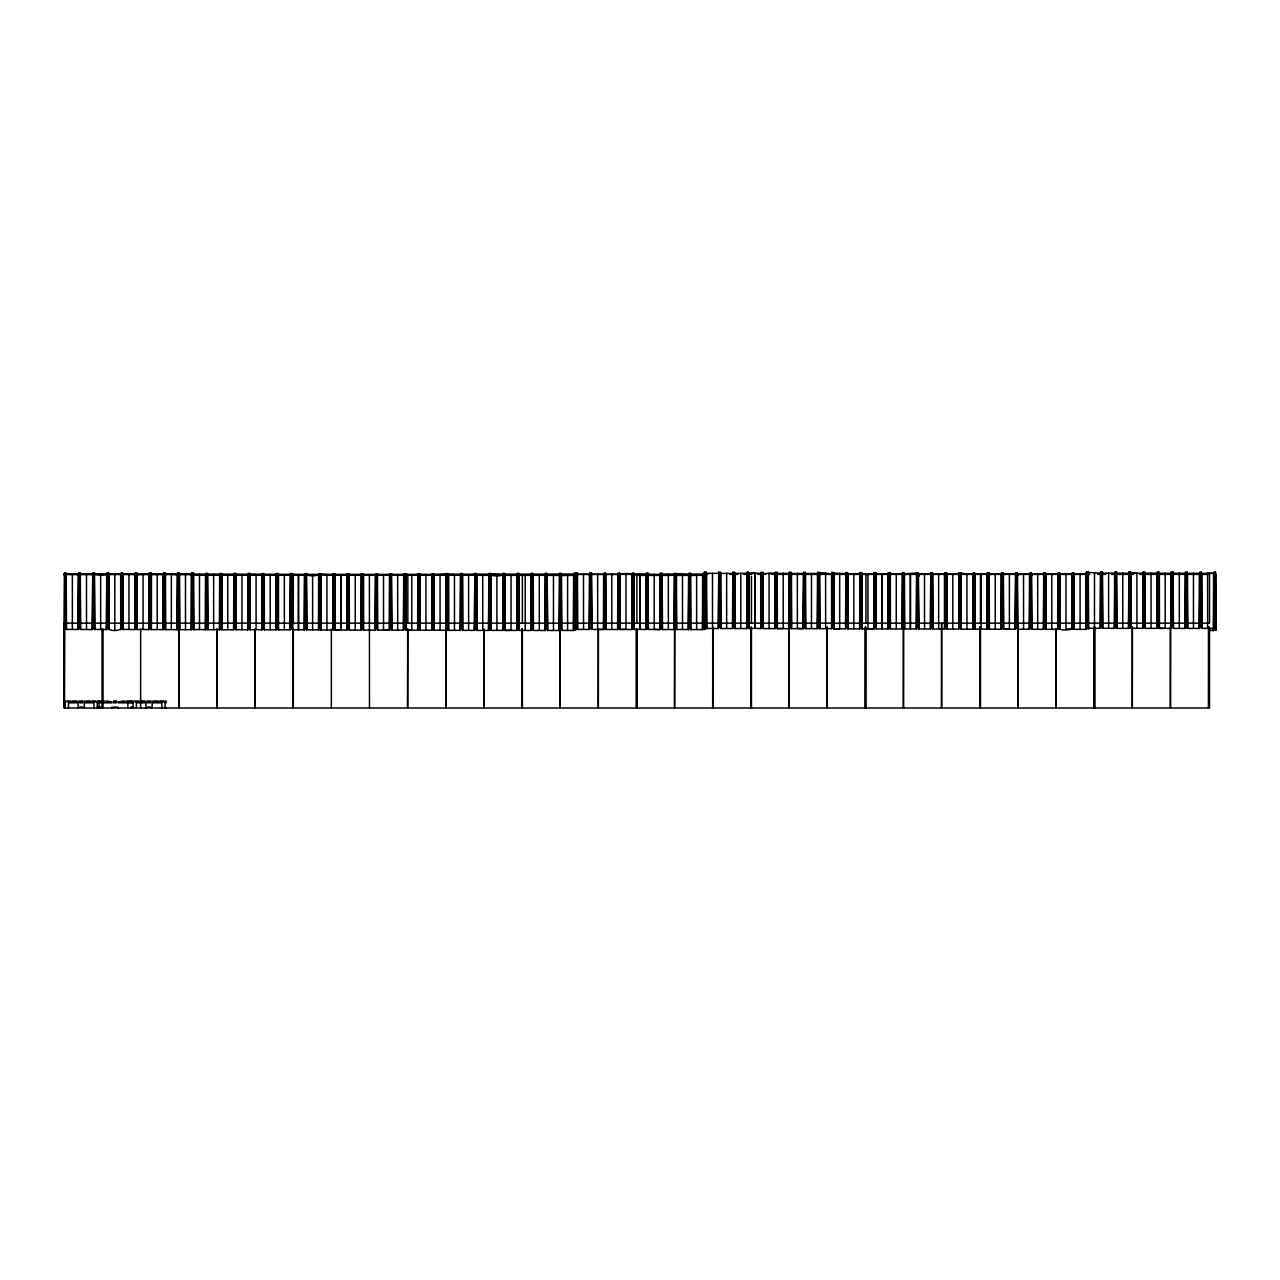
<?xml version="1.0" encoding="UTF-8"?>
<svg xmlns="http://www.w3.org/2000/svg" width="1280" height="1280" viewBox="0 0 1280 1280"><rect width="100%" height="100%" fill="white"/><g stroke="black" fill="none" stroke-linecap="round" stroke-linejoin="round"><path stroke-width="1.5" d="M102.496 708L102.496 629.072M140.624 708L140.656 629.072M331.344 708L331.36 629.072M341.088 629.872L335.2 630.048L341.088 629.888L341.088 574.768L335.232 574.928L334.88 573.936M369.488 708L369.392 574.752L363.472 574.928L363.184 573.952M407.648 629.072L407.616 708L407.84 629.072M445.792 629.072L445.76 708L446.08 575.056L434.224 575.088L433.872 574.096L434.032 630.096L433.872 629.216M483.904 708L483.92 629.072L483.92 708M634.096 574.336L640.096 574.224L640.096 629.344L634.176 629.504L633.888 573.408M674.608 623.152L674.576 708L674.768 573.312L676.464 574.288L676.672 629.584L682.496 629.424M750.896 708L750.88 627.104L750.912 708M746.784 628.544L734.928 628.576L734.832 573.44L754.944 573.248L754.944 628.384L760.944 628.512M789.056 627.104L789.024 708L789.232 572.736L789.232 574.448M1017.888 708L1017.92 623.152L1017.904 708M1209.584 630.4L1213.52 630.512L1213.84 629.52L1214 572.24L1215.344 572.24L1215.728 630.336L1215.584 574.4L1215.712 575.216M64.256 575.296L64.256 574.352M106.688 575.344L106.704 573.632L106.464 629.584L106.896 573.328C105.936 578.08 78.992 571.68 106.56 574.448M149.104 575.408L149.104 573.712L148.912 629.632L149.296 573.264M191.392 575.504L191.392 573.792L191.312 629.696L191.584 628.688M233.824 575.552L233.824 573.84L233.6 629.792L221.888 629.744L221.568 628.752M276.224 575.616L276.224 573.904L276.048 629.84L276.432 573.6L276.224 574.656L278.288 574.512M318.848 575.84L318.832 573.792L318.832 629.904L319.024 573.632L320.368 573.632L320.704 629.744M361.28 575.888L361.28 574.176L361.056 630.128L349.28 630.064L348.976 573.856L347.728 573.76M403.68 575.952L403.68 574.24L403.488 630.176L403.888 573.936L403.712 574.88L391.904 574.8M446.352 575.968L446.352 574.464L460.464 575.2L460.288 630.384L448.544 630.336L448.64 575.232L446.352 575.136M488.8 576.224L488.8 574.512L488.576 630.448L488.96 574.272C489.728 575.888 501.584 576.928 503.12 574.32M531.2 576.288L531.2 574.576L531.216 630.288M575.408 575.248L575.408 573.536L575.328 629.44L574 629.44M619.712 575.296L617.696 575.296L617.84 573.584L617.616 629.536L605.968 629.488M660.24 575.376L660.256 573.664L660.064 629.584L660.432 573.376L660.272 574.288L662.304 574.256M704.4 574.32L704.4 572.624L703.04 573.392L702.672 629.472M746.832 574.368L746.832 572.672L746.672 628.608M831.568 574.656L831.568 572.944L845.68 573.68M874.016 574.704L874.016 572.992L873.856 573.824L862.048 573.776L862.144 628.912L861.776 572.8L861.92 573.616M916.416 574.784L916.416 573.072L904.448 573.808L904.576 628.96L916.4 628.928M958.848 574.992L958.848 573.28L972.88 574.064L973.184 573.088L972.848 629.2L972.928 574.016M1001.296 575.04L1001.296 573.328L1001.072 629.28L989.296 629.216L988.976 573.008M1043.696 575.104L1043.696 573.408L1043.504 629.328L1043.888 573.088M1086.368 574.112L1086.368 572.4L1100.48 573.136L1100.336 628.32L1100.688 572.144L1100.512 573.024M1128.8 574.16L1128.816 572.448L1128.576 628.4L1128.96 572.272L1128.8 573.104L1130.864 573.04L1131.104 628.336L1142.928 628.304M1171.216 574.224L1171.216 572.512L1171.056 628.448L1171.088 573.296M64.304 574.256L64.464 573.44L64.368 708L64.624 623.152M64.304 629.376L64.64 573.2L65.968 573.2L66.336 629.296M78.608 573.408L78.224 629.504L78.288 574.352L66.448 574.336L78.256 574.4M92.576 574.192L92.752 573.376L92.432 629.536L92.72 573.424M135.152 573.296L134.944 629.52M163.456 573.296L163.104 574.288L151.424 574.304M177.424 574.064L177.584 573.248M191.728 573.216L191.552 574.032L193.6 574.032L193.44 573.216M191.824 575.152L191.984 574.336M206.128 574.288L205.872 575.264L193.968 575.296M220.096 575.072L220.272 574.256M248.352 575.04L248.528 574.224M262.496 575.008L262.672 574.192M276.8 574.144L276.448 575.152L278.704 575.04L278.56 574.208L278.704 575.024M290.8 574.992L290.96 574.176M304.944 574.96L305.104 574.128M318.992 575.072L319.248 573.984C318.352 576.144 307.824 576.656 306.816 574.128M333.408 573.952L333.056 574.96L321.152 574.32L321.152 575.824M347.552 573.92L347.2 574.912M361.664 573.776L361.52 629.024L362.976 628.992L362.992 573.792L361.296 574.88L349.648 574.912M403.936 574.688L405.392 573.856L405.488 629.056L404.064 628.992M418.08 574.656L418.24 573.84L417.744 630.144L418.016 573.968L417.84 574.864L406.064 574.816L405.968 630.128L417.712 630.144M432.224 574.624L432.384 573.808M446.272 574.48L446.416 573.664L446.272 574.736L460.368 574.56M460.416 574.448L460.576 573.632M474.544 574.4L474.72 573.584M488.864 573.552L488.608 574.512L490.768 574.448L490.576 573.552M502.976 573.552L502.656 574.544L490.768 573.776L491.088 630.4L502.912 630.368M517.12 573.52L516.864 574.48L504.928 574.496M531.12 574.368L531.264 573.488M545.424 573.504L545.072 574.496M559.392 574.288L559.568 573.472M573.696 573.424L573.536 574.256L575.568 574.256L575.408 573.424M575.264 575.408L575.44 574.592M589.408 575.376L589.568 574.544M603.536 575.328L603.712 574.512M617.664 575.344C618.88 573.808 631.648 572.144 631.808 575.296M617.696 575.296L617.776 574.368L605.824 574.336M645.936 575.264L646.112 574.448M674.24 575.248L674.368 574.4L674.176 629.584L674.56 573.456L674.4 574.288M688.384 575.216L688.72 573.504M702.528 575.184L702.848 573.536L702.64 629.584L690.688 629.6M1086.416 575.456L1086.688 574.608M1086.56 575.424L1086.704 574.608M64.272 574.176L64.448 573.36M64.272 629.296L64.448 628.48M78.352 629.456L78.768 573.232L80.112 573.232L80.448 629.344L80.32 628.512M106.688 629.408L107.072 573.248L108.416 573.184L108.576 628.592C109.632 631.408 120.064 630.944 121.024 628.56L121.216 573.28L122.544 573.168L122.912 629.392L134.768 629.568L134.992 574.304L123.056 574.32L134.8 574.48M134.992 629.424L135.344 573.312L136.688 573.328L136.688 628.464L135.344 628.448M149.104 574.304L149.264 573.472L149.12 574.336M149.12 629.456L149.28 628.592M150.992 573.488L151.328 574.464L163.04 574.496L163.024 629.632L163.424 573.52M163.248 629.456L163.616 573.344L164.944 573.36L165.312 629.456M177.344 629.6L177.568 573.552M177.392 629.488L177.76 573.392L179.088 573.392L179.088 628.528L177.76 628.528M205.712 628.72L205.424 629.696L199.504 629.52L199.488 574.368L191.392 574.464L191.584 573.568M191.52 574.4L191.696 573.584M205.536 574.416L205.712 573.6M219.68 574.448L219.856 573.632L219.664 629.664L207.824 629.696L207.376 573.488M219.68 629.568L219.856 628.752M234.016 628.736L233.824 629.616L234.032 573.536L233.824 574.496L235.872 574.432L235.728 573.616M247.984 574.464L248.16 573.648L247.856 629.744L247.936 574.576M262.112 574.496L262.288 573.68L262.032 629.776L262.08 574.608L250.16 574.64L256.08 574.48L256.08 629.6L261.968 629.792M262.112 629.616L262.288 628.8M276.416 628.8L276.256 629.664L276.608 573.52L277.936 573.52L278.304 629.68L278.128 628.8M290.56 573.712L290.224 574.704M290.384 629.648L290.752 573.552L292.08 573.552L292.448 629.664L292.224 573.6M304.528 574.576L304.688 573.76M304.528 629.696L304.688 628.88M318.832 628.912L318.48 629.904L318.624 574.72L306.704 574.736L306.416 573.76M318.848 629.84L319.024 629.008M332.992 629.872L333.36 573.776L334.704 573.776L335.04 629.872L334.912 629.056M341.088 574.752L341.104 629.888L346.912 630.064L347.312 573.968M361.472 573.952L361.28 574.832L355.488 574.688M361.488 573.872L361.216 630.08L361.472 629.056M375.6 574.816L375.616 573.984L375.344 630.064L375.792 573.824L377.136 573.824L377.488 629.984L377.328 629.104M389.744 574.784L389.456 630.112L389.504 574.96L377.616 574.96M389.536 630.064L389.744 629.136M403.712 629.984L403.872 629.136M417.84 629.984L417.984 629.168M431.968 630.032L432.336 573.92L433.68 573.936L433.76 629.088M446.112 574.944L446.272 574.128L446.368 575.056L448.416 575.056L448.288 574.224L448.512 630.32M446.384 575.056L446.544 574.224M446.112 630.064L446.288 629.248M446.544 629.344L446.368 630.176L446.48 573.968L447.808 573.968L447.888 629.12M460.512 575.088L460.688 574.272L460.288 630.384M460.512 630.208L460.688 629.392M474.832 574.224L474.432 630.416L474.816 574.304M474.656 630.24L475.008 574.144L476.352 574.144L476.688 630.256M488.784 630.272L489.168 574.112L490.848 575.168L488.832 575.104M502.944 630.256L503.312 574.16L504.656 574.16L504.656 629.296L503.312 629.296M505.104 630.4L517.024 630.416L517.264 574.352M517.088 630.288L517.456 574.192L518.784 574.192L519.152 630.288M517.104 630.288L517.264 629.472M545.312 575.312L531.2 575.248L531.392 574.352L531.104 630.496M545.52 574.384L545.264 630.464L545.712 574.224L547.056 574.224L547.056 629.36L545.712 629.36M559.664 574.416L559.424 630.496L547.632 630.48L547.104 574.24M559.456 630.464L559.856 574.256L561.184 574.256L561.552 630.368L573.584 630.512L573.808 574.464M575.424 574.128L575.568 573.312L575.44 574.128L577.664 574.32L589.44 574.336L589.728 573.344M573.632 630.4L574 574.304M575.424 629.248L575.776 573.152L577.12 573.152L577.488 629.344M589.552 629.28L589.92 573.184L591.264 573.184L591.6 629.296L591.472 628.464M603.696 574.208L603.872 573.392L603.664 629.44L603.872 628.512M633.76 628.384L633.696 573.232L632.368 573.248L631.872 629.488L620.096 629.488L620.096 574.368L617.84 574.272L618.032 573.36L617.776 629.488L618.224 573.2L619.568 573.2L619.904 629.424L619.744 628.48M632 574.208L632.176 573.392L631.936 629.472M646.144 574.256L646.32 573.44M646.144 629.376L646.496 573.264L647.84 573.28L647.888 628.416L646.496 628.416M660.416 628.544L660.256 629.376L660.624 573.264L661.984 573.312M674.4 629.408L674.576 628.592M688.544 629.44L688.896 573.344L690.24 573.344L690.288 628.496L688.896 628.48M704.592 572.384L704.432 628.528L703.04 628.512M704.416 628.32L704.592 627.504M718.72 572.416L718.336 628.544L706.624 628.496L706.528 573.344L718.512 573.344M732.704 573.28L732.864 572.464L732.464 628.576L720.832 628.528L720.432 627.552M732.688 628.4L732.864 627.584M747.024 627.552L746.832 628.432L747.072 572.32L746.784 573.424L749.088 573.44L749.12 628.56L754.944 628.384L754.944 573.248L749.12 573.44M760.992 573.296L761.168 572.464L760.976 628.496L761.168 627.584M775.12 573.328L775.296 572.512M775.12 628.448L775.296 627.632M789.424 572.496L789.232 573.472L791.52 573.504M789.424 627.616L789.264 628.48L789.472 572.384M791.136 572.432L791.52 628.624L803.168 628.656L803.568 572.544M803.392 628.48L803.76 572.384L805.088 572.384L805.456 628.48M817.536 573.392L817.696 572.576M817.888 572.416L817.536 628.512L817.76 572.464L819.232 572.416L819.36 627.6M831.552 573.6L831.664 628.544L819.776 628.704L819.664 573.52C820.304 570.832 840.32 576.864 831.84 572.608M845.904 572.752L845.504 628.864L833.76 628.816L839.68 628.672L839.68 573.536M845.872 627.872L845.728 628.688L846.032 572.608L847.424 572.592L847.776 628.704M860.032 572.8L859.648 628.912L860.176 572.64L861.568 572.64L861.984 628.864M875.888 627.952L875.728 572.608L874.368 572.688L873.936 628.896L874.192 627.888M888.336 572.8L887.952 628.912L888.336 627.92M902.48 572.848L902.08 628.96L890.432 628.912L890.048 627.92M902.48 627.952L902.304 628.784L902.528 572.72M916.608 572.832L916.288 628.992M916.608 627.952L916.448 628.816L916.704 572.688L918.144 572.72M930.736 628L930.56 628.816L930.784 572.752L930.352 628.992L918.64 628.944L918.304 572.768L918.704 628.96M944.704 573.728L944.88 572.912M944.704 628.848L944.88 628.032M959.024 572.944L958.832 629.072L946.88 629.024L946.576 572.832M958.848 628.88L959.072 572.832M973.008 629.024L973.376 572.928L975.056 573.92M987.312 573.12L986.992 574.112L981.104 573.92M987.136 629.056L987.504 572.96L988.848 572.96L989.2 629.072M989.392 629.248L989.232 574.064L1001.136 574.16L1001.488 573.104M1001.488 628.224L1001.104 629.28M1003.136 572.992L1003.52 629.216L1015.232 629.232L1015.616 573.136M1015.44 629.072L1015.808 572.976L1017.152 572.976L1017.728 629.264L1029.552 629.216L1029.952 573.008L1031.28 573.008L1031.36 628.176L1031.824 629.296L1043.504 629.312M1029.584 574L1029.76 573.168L1029.52 629.248M1043.888 573.168L1043.728 574.032L1045.744 574L1045.984 629.296L1057.728 629.312L1058.016 628.32L1057.84 629.152L1058.032 573.136L1057.84 574.032M1043.888 628.288L1043.728 629.152L1043.904 628.336M1071.984 574.064L1072.16 573.248L1071.872 629.344L1071.952 574.176M1086.128 574.096L1086.304 573.28L1086.032 629.36L1086.08 574.208L1074.08 574.176M1088.48 573.104L1086.368 573.072L1086.56 572.16M1086.128 629.216L1086.304 628.4M1100.512 628.144L1100.688 627.328M1114.656 573.056L1114.832 572.24L1114.576 628.32L1115.024 572.08L1116.368 572.08L1116.704 628.192M1128.8 628.208L1129.184 572.048M1143.136 572.256L1142.816 628.368L1142.928 573.184M1143.12 627.376L1142.96 628.192L1143.328 572.096M1157.28 572.288L1157.056 628.336L1145.232 628.368L1144.848 572.256L1145.024 628.192M1157.104 628.224L1157.456 572.128L1158.8 572.128L1159.152 628.24M1171.168 573.28L1171.376 572.288L1171.056 573.328L1159.248 573.264L1159.312 628.4L1171.024 628.416M1171.232 628.272L1171.584 572.128L1172.928 572.128L1173.296 628.272M1185.328 628.368L1185.536 572.32M1185.36 628.256L1185.728 572.16L1187.056 572.16L1187.056 627.296M1187.248 572.32L1187.632 628.448L1199.44 628.432L1199.68 572.368M1199.504 628.304L1199.872 572.192L1201.2 572.208L1201.552 628.304L1213.424 628.496M1213.808 572.4L1213.552 630.512M1213.808 627.52L1213.488 628.512M151.232 629.552L151.264 574.272L149.088 574.192L151.424 574.32L151.392 629.6L163.04 629.616M177.36 574.208L165.488 574.272L165.168 573.28M191.52 574.144L193.632 573.44L193.632 575.152M219.984 575.232L208.208 575.28L207.84 574.288M234.176 575.168L248.32 575.152M262.384 575.168L250.48 575.168M290.736 575.12L278.864 575.2L278.704 574.368L278.704 575.872M304.88 575.088L298.896 574.96M432.16 574.752L420.224 574.8M474.512 574.512L462.56 574.592M545.2 575.376L545.2 630.496L533.456 630.464L533.264 575.168L530.912 574.48L545.04 574.48M559.328 574.416L547.504 574.496L547.136 573.504M576.96 574.432L573.344 574.432L575.6 574.336L575.68 575.28M688.32 575.344L676.528 575.408M702.48 575.28L690.56 575.376L696.48 575.184M92.368 574.432L80.56 574.368L92.512 574.368M120.72 574.32L121.024 573.44L120.736 629.536M92.48 629.504L92.912 573.264L94.272 573.216L94.304 628.416M205.424 629.696L205.504 574.528M221.952 629.76L221.776 574.528L247.824 574.64M304.688 573.696L304.304 629.872L304.48 574.688M247.92 629.712L248.352 573.488M347.104 574.896L341.104 574.768M361.152 574.992L349.248 574.928L349.376 630.096M403.6 575.04L391.696 574.976M516.864 630.464L517.056 575.28M531.168 575.344L533.312 575.28M589.488 574.288L589.344 629.456L589.744 573.264M702.608 574.496L702.496 629.648M646.096 629.488L646.288 573.424M732.56 573.44L720.704 573.392M688.496 629.552L688.688 573.504L688.352 629.616L682.512 629.424L682.496 574.288L676.576 574.448L682.496 574.304M769.088 628.416L769.072 573.28L775.088 573.44L774.912 628.624L763.264 628.592L763.088 573.408M817.408 573.552L805.632 573.536L805.28 572.544M789.152 628.64L777.248 628.576L777.008 572.432M859.744 573.776L848 573.744L847.616 572.768M873.936 573.776L888.128 573.728M902.176 573.824L890.336 573.792L890.4 628.928M930.496 573.824L916.352 573.84L918.64 573.84M944.592 629.008L932.736 628.976L932.688 573.824M1029.52 574.128L1029.424 629.28M1043.6 574.192L1031.68 574.112M987.088 574.08L986.928 629.248L987.328 573.056M1071.92 629.312L1072.352 573.088M1173.376 573.264L1185.328 573.248M1199.28 628.48L1199.456 573.296M1213.584 573.344L1213.488 630.512M177.328 574.496L177.168 629.664L165.488 629.632L165.136 573.52M233.728 574.64L236.048 574.608M276.08 574.72L290.288 574.688L290.192 629.824L290.576 573.632M431.824 575.072L432.144 574.096L431.856 630.192L431.904 575.024L420.048 575.04L420.112 630.176L431.792 630.208M603.552 629.488L591.744 629.456L591.44 573.36M803.328 573.488L791.52 573.488M718.4 628.528L718.832 572.272M946.976 573.888L960.896 573.872L960.736 572.96M873.936 628.896L874.16 572.832L874.016 573.648L876.272 573.776L876.304 628.896L887.952 628.896M1015.376 574.08L1003.456 574.08L1003.584 629.216L1009.392 629.056L1009.392 573.92M1142.816 573.248L1130.992 573.2L1136.912 573.056L1136.928 628.16M1185.264 573.296L1185.184 628.432L1173.472 628.4L1173.104 572.288M332.816 630.048L321.136 630L320.992 574.832L332.816 574.928L333.168 573.936L332.816 630.048L333.216 573.808M958.72 573.936L961.136 574.048L961.136 629.168L972.816 629.2M1071.792 574.24L1060.016 574.192M148.976 574.256L137.232 574.288L136.864 573.296M530.944 574.464L519.232 574.512M573.376 574.416L561.488 574.4L561.76 630.544M148.976 574.512L151.392 574.48L137.232 574.48L143.072 574.288L143.088 629.424L148.912 629.616M205.392 574.592L199.504 574.4M304.368 574.736L292.656 574.704L292.272 573.728M502.8 575.312L502.736 630.432L502.944 575.136M516.944 575.344L505.232 575.296M369.408 574.784L375.376 574.928L375.312 630.08M774.976 573.504L763.136 573.44M589.408 629.456L577.6 629.424L577.536 574.272M631.872 629.488L631.84 574.384M986.992 629.232L981.104 629.04L981.104 573.904L975.184 574.08L975.28 629.216L981.104 629.04M1199.344 573.344L1187.632 573.328M1015.296 629.248L1015.632 573.056M1085.968 629.392L1074.16 629.344L1073.888 573.248L1074.128 629.344M1114.512 628.352L1102.64 628.272L1102.304 572.064M120.656 574.336L108.832 574.32L120.688 574.336L120.704 629.552M92.368 629.552L80.592 629.504L80.32 573.408L80.496 574.224M474.464 575.296L468.608 575.104M488.608 575.344L476.928 575.28M247.792 629.76L235.968 629.68M702.528 574.528L690.656 574.464L690.784 629.632M417.648 630.16L417.792 574.976L405.824 574.976M573.44 630.576L573.584 575.392L561.632 575.392M1029.392 574.176L1017.68 574.144L1017.328 573.136M760.8 628.592L760.976 573.344L754.96 573.264M1057.664 629.328L1057.808 574.144L1045.824 574.128M179.568 574.208L193.632 574.208L193.68 629.68L199.488 629.52M222.224 575.2L236.496 575.248L236.304 574.448L236.304 575.952M222.368 575.248L228.192 575.04M298.896 574.96L293.04 575.168L292.688 574.176M363.776 574.896L369.584 574.704M420.352 574.832L426.176 574.624M434.368 574.768L448.432 573.984L448.432 575.504M448.544 574.64L454.368 574.432M636.016 575.392L639.888 575.248M648.224 575.424L659.872 575.392M662.384 575.44L672.096 575.36M361.056 575.008L355.248 574.784L355.248 629.92M547.504 575.36L559.456 575.344L559.264 630.544M674.176 574.464L660.208 574.416L662.416 574.4M688.32 574.496L682.512 574.304M944.48 573.904L944.48 629.024M1128.576 573.28L1116.8 573.216M219.456 629.744L219.648 574.56L213.648 574.432L207.664 574.56L207.776 629.712M1114.448 628.352L1114.624 573.168L1102.64 573.152M191.632 573.44L191.376 629.696L179.632 629.664L179.536 574.528L193.648 574.56L193.296 573.568M531.008 575.36L519.296 575.344L518.832 573.52L519.104 574.48M603.472 629.504L603.632 574.336L591.648 574.288M561.76 575.424L567.584 575.248L567.6 630.368M661.968 574.4L662.16 575.28L648.288 574.4M783.216 573.328L783.232 628.464L777.376 628.624L777.216 573.44L783.216 573.344L791.488 573.504L791.52 628.624M932.848 573.872L944.48 573.888M1156.88 628.4L1157.008 573.264L1145.088 573.216M1201.392 572.368L1201.712 573.36L1213.424 573.376L1207.6 573.2L1207.6 628.304M66.416 629.456L78.192 629.488M94.304 573.28L94.608 629.376L106.464 629.568M143.072 629.424L137.168 629.584L136.88 573.488L137.04 629.424M250.128 629.744L249.824 573.536L250.128 629.744L256.08 629.6M264.24 629.76L276.048 629.824M278.416 629.792L290.16 629.808M292.448 574.544L292.528 629.808L304.304 629.856M306.64 629.824L318.448 629.888M361.856 573.76L363.216 573.728L363.36 630.048L375.216 630.08M377.712 630.08L389.424 630.128L383.536 629.936L383.52 574.8M391.728 630.112L391.408 573.904L391.728 630.112L403.488 630.144M433.888 574.096L434.128 630.176L445.936 630.24L446.304 574.048M462.624 630.336L474.432 630.4M476.832 630.416L488.576 630.432M519.232 630.448L531.008 630.48M625.952 629.296L620 629.456M647.92 573.296L648.192 629.376L660.064 629.568L654.24 629.392L654.224 574.24M662.144 628.56L662.496 629.552L674.176 629.568M805.52 573.488L805.536 628.624L817.408 628.672L817.488 573.472M859.648 628.896L847.872 628.848M862.144 628.896L873.824 628.944L867.968 628.752L867.952 573.6M1088.272 572.176L1088.528 628.256L1100.304 628.304M1059.728 628.336C1059.648 632.128 1082.256 627.952 1065.952 629.152L1065.936 574.016M1116.544 627.36L1116.896 628.368L1128.576 628.368M1159.216 628.368L1165.184 628.224L1165.184 573.104M64.656 573.28L66 573.296L66.016 628.336L64.64 628.336M78.8 573.248L80.128 573.264L80.16 628.384L78.768 628.368M149.472 573.104L150.816 573.088M107.056 573.232L108.4 573.232L108.384 628.448L107.056 628.448M122.544 573.184L121.2 573.2L122.544 573.28L122.544 628.416L121.216 628.416M149.472 573.12L150.832 573.184M163.632 573.12L164.976 573.136M177.776 573.088L179.12 573.104M191.92 573.056L193.248 573.072M149.136 574.08L151.152 574.08M206.32 574.128L207.648 574.144M220.448 574.096L221.792 574.112M234.576 574.096L235.936 574.064M248.72 574.064L250.048 574.08M262.848 574.016L264.192 574.032M276.992 573.984L278.352 574.064M291.152 574.016L292.496 574.032M305.296 573.968L306.624 573.984M319.44 573.936L320.8 573.84L321.136 630.016M333.6 573.792L334.928 573.808M376 573.728L377.328 573.744M390.128 573.68L391.472 573.696M404.272 573.648L405.632 573.728M418.432 573.68L419.776 573.696M432.576 573.632L433.92 573.648M446.624 573.504L448.048 573.616M460.768 573.456L462.112 573.472M474.912 573.424L476.24 573.44M489.04 573.424L490.384 573.408M503.168 573.392L504.512 573.408M517.312 573.36L518.64 573.376M531.456 573.312L532.816 573.392M545.616 573.344L546.944 573.36M559.744 573.312L561.088 573.328M573.888 573.264L575.232 573.28M278.8 575.168L264.624 575.136M446.384 574.592L448.48 574.64L448.16 573.664M490.816 574.56L476.672 574.528M589.76 574.384L591.104 574.4M603.904 574.352L605.232 574.368M618.016 574.352L619.376 574.336M632.16 574.32L633.504 574.336M646.304 574.288L647.632 574.288M660.432 574.24L661.792 574.32M674.608 574.272L675.936 574.288M688.736 574.224L690.08 574.24M1044.464 574.496L1045.792 574.496M1044.464 574.512L1045.824 574.576M1058.624 574.512L1059.952 574.528M1072.752 574.48L1074.096 574.496M1214.032 629.36L1215.36 629.376L1215.344 572.24M66.256 574.384L707.84 574.384M729.824 574.384L737.824 574.384M743.824 574.384L751.824 574.384M757.808 574.384L765.808 574.384M771.808 574.384L1089.6 574.384M1097.6 574.384L1105.584 574.384M1111.584 574.384L1133.568 574.384M1139.568 574.384L1209.52 574.384L1209.52 623.152L65.872 623.152M64.256 700.96L65.184 700.96L65.184 708M66.928 700.96L70.4 700.96M79.68 700.96L82.768 700.96M92.032 700.96L95.52 700.96M104.336 700.96L97.264 700.96L97.264 708M113.616 700.96L116.688 700.96M125.968 700.96L133.056 700.96L133.056 708M134.8 700.96L138.272 700.96M147.552 700.96L150.624 700.96M159.904 700.96L163.392 700.96M166.064 700.96L165.12 700.96L165.12 708M64.256 701.888L65.184 701.888M66.928 701.888L78.144 701.888L78.144 700.96M79.68 701.888L82.768 701.888M95.52 701.888L84.304 701.888L84.304 700.96M97.264 701.888L104.336 701.888M108.208 701.888L106.096 701.888L106.096 700.96L112.08 701.888M113.616 701.888L116.688 701.888M118.24 701.888L124.224 700.96L124.224 701.888L122.096 701.888M125.968 701.888L133.056 701.888M134.8 701.888L146.016 701.888L146.016 700.96M147.552 701.888L150.624 701.888M163.392 701.888L152.16 701.888L152.16 700.96M165.12 701.888L166.064 701.888M64.256 702.816L65.184 702.816M79.68 702.816L82.768 702.816M97.264 702.816L112.08 702.816M113.616 702.816L116.688 702.816M118.24 702.816L133.056 702.816M147.552 702.816L150.624 702.816M165.12 702.816L166.064 702.816M64.256 707.056L65.184 707.056M79.68 707.056L82.768 707.056M97.264 707.056L102.432 707.056M113.616 707.056L116.688 707.056M133.056 707.056L131.184 707.056L131.184 708M147.552 707.056L150.624 707.056M165.12 707.056L166.064 708M1129.168 572.128L1130.528 572.064L1130.688 627.408M1143.328 572.112L1144.656 572.096L1144.656 627.232L1143.328 627.232M1171.6 572.192L1172.944 572.176L1172.944 627.312M1086.4 572.992L1088.416 572.992M747.184 572.352L748.544 572.272L748.704 627.568M775.104 628.528L775.36 572.384L776.832 572.352L777.184 628.448M831.952 572.576L833.376 572.464L833.472 627.84M944.704 628.912L944.928 572.8L946.4 572.752L946.768 628.848M1059.888 629.152L1059.68 573.088L1058.208 573.072L1058.032 628.288M1072.352 573.104L1073.68 573.088L1073.76 628.24M1001.328 573.92L1003.424 574.048L1003.2 573.104M418.208 573.904L419.536 573.888L419.616 629.04L418.208 629.024M531.408 629.504L531.568 574.192L532.912 574.192L533.12 629.52M574 574.32L577.664 574.32M92.912 573.296L94.256 573.28M107.056 573.328L108.416 573.248M151.184 629.456L150.864 573.328L149.472 573.328L149.296 628.64M193.424 628.704L193.616 629.68L193.296 573.44L191.76 573.424L191.696 628.704M234.176 573.536L235.536 573.456L235.888 629.68L235.728 628.736M248.352 573.504L249.68 573.488L249.76 628.64M276.624 573.584L277.952 573.568L278.016 628.704M347.504 573.808L347.136 629.904L347.36 573.856L348.832 573.808L349.2 629.904M404.08 573.904L405.408 573.904M531.584 574.24L532.928 574.224L532.928 629.376L531.568 629.328M191.424 574.384L193.44 574.384M531.232 575.168L533.248 575.168L532.976 573.472M1100.88 627.168L1102.224 627.168L1102.224 572.048L1100.88 572.064L1100.704 627.28L1102.224 627.184M1116.368 627.2L1115.024 627.2L1116.368 627.216L1116.368 572.08M1157.456 627.264L1158.8 627.248L1158.8 572.128M1171.584 627.264L1172.944 627.28M1185.728 627.296L1187.056 627.28M1199.872 627.328L1201.2 627.312L1201.2 572.208M1214 627.376L1215.344 627.36M1130.496 627.264L1129.168 627.248L1130.528 627.168L1130.528 572.064M704.768 627.36L706.112 627.344M718.912 627.392L720.256 627.376M734.384 627.424L733.056 627.44L733.056 572.304M748.544 627.392L747.184 627.472L747.216 572.272M761.36 627.44L762.688 627.424M776.832 627.472L775.488 627.488L775.488 572.352M789.616 627.472L790.96 627.504L790.944 572.352L789.616 572.368L789.504 627.568M803.76 627.52L805.088 627.504M817.888 627.552L819.232 627.536M833.376 627.568L831.952 627.696L832.032 572.448M847.424 627.712L846.08 627.728L846.096 572.592M861.568 627.76L860.224 627.776L860.224 572.624M875.728 627.728L874.368 627.808L874.384 572.608M888.528 627.776L889.872 627.76M904 627.808L902.672 627.824L902.672 572.672L904 572.688L904.16 627.904M918.144 627.84L916.784 627.808L916.784 572.672M930.928 627.856L932.272 627.84M945.072 627.888L946.4 627.872M973.376 628.064L974.704 628.048M987.504 628.096L988.848 628.08M1003.008 628.064L1001.648 628.144L1001.664 572.944L1003.008 572.944L1003.056 628.16M1015.808 628.112L1017.152 628.096M1029.952 628.144L1031.28 628.128M1045.424 628.176L1044.064 628.144L1044.064 573.008L1045.424 573.056L1045.952 629.296M1058.208 628.176L1059.552 628.16L1059.552 573.056M1072.352 628.224L1073.68 628.208M1087.824 628.24L1086.48 628.256L1086.752 572L1088.08 572.016L1088.176 629.232M661.968 628.384L660.624 628.4L661.984 628.432L661.968 573.264L662.304 629.376M674.768 628.448L676.096 628.432L676.096 573.312L676.464 629.408M575.776 628.288L577.12 628.272M589.92 628.32L591.264 628.304M618.208 628.4L619.568 628.32L619.568 573.2M632.368 628.368L633.696 628.352M220.048 628.592L221.376 628.592L221.376 573.472L220.048 573.488L219.92 628.656L221.376 628.608M235.536 628.576L234.176 628.624L235.52 628.656L235.536 573.456M248.352 628.624L249.68 628.608M262.48 628.656L263.824 628.64L263.824 573.52L262.48 573.536L262.304 628.752M276.608 628.656L277.952 628.688M290.752 628.688L292.08 628.672M306.224 628.72L304.88 628.736L304.88 573.584L306.224 573.6L306.56 629.696L306.304 573.616M319.024 628.768L320.56 628.848L319.216 628.864L319.216 573.728L321.04 574.88M333.36 628.896L334.704 628.896M361.632 628.96L362.992 628.896M375.792 628.96L377.136 628.944L377.136 573.824M389.936 628.992L391.28 628.976M432.336 629.056L433.68 629.04M446.48 629.104L448.176 630.064M462.208 629.232L460.88 629.216L462.208 629.248L462.208 574.112L460.88 574.128L460.72 629.312M476.352 629.264L475.008 629.264L476.352 629.28L476.352 574.144M489.152 629.296L490.512 629.232M517.456 629.328L518.784 629.312L518.784 574.192M559.856 629.392L561.184 629.376L561.184 574.256M92.912 628.4L94.256 628.384M149.472 628.448L150.832 628.48L150.816 573.312M163.616 628.496L164.944 628.48L164.944 573.36M333.36 628.912L334.704 628.912M446.736 629.2L448.064 629.216M489.152 629.312L490.496 629.312M918.912 576.048L918.72 575.216L918.72 576.72M389.568 574.832L377.824 574.864M375.424 574.864L363.616 574.864L363.536 630.064M347.152 574.896L335.328 574.88M256.464 574.992L262.288 575.168M108.944 574.368L108.992 629.52L108.608 573.328L108.784 575.264M640.096 574.224L646.096 574.368L645.952 629.552L640.096 629.344L640.096 574.208M559.264 575.392L553.456 575.2L553.456 630.336M276.048 574.704L264.272 574.656L264.368 629.808M597.664 629.28L603.472 629.488M1201.744 573.36L1201.776 628.48L1201.552 573.184M1159.344 573.296L1159.376 628.416M946.944 573.92L946.944 629.024M847.968 573.76L848 628.88L847.776 573.584M720.784 573.424L720.784 628.544M505.184 575.312L505.232 630.432L511.04 630.272L511.04 575.136M491.056 575.28L488.8 575.184M476.928 575.312L476.928 630.432M1116.896 628.368L1116.544 572.24M1102.768 628.32L1102.416 572.208M748.88 573.328L748.736 572.432L749.12 628.56M662.496 629.552L662.144 573.44M648.384 629.552L648.032 573.44M519.328 630.48L519.152 575.168M462.752 630.384L462.592 575.136L468.608 575.104L468.608 630.224M306.768 629.872L306.576 574.576M94.784 629.552L94.464 573.36L94.688 574.4M66.512 629.472L66.192 573.44L66.448 574.4M1001.296 574L1003.52 574.096M276.224 574.592L278.48 574.688L278.512 629.808M904.512 628.96L904.176 572.768L904.368 573.664M819.744 628.688L819.408 572.512L819.584 573.408M734.928 628.576L734.576 572.416L734.752 573.28M278.384 574.656L278.128 573.68M547.552 630.496L547.232 574.384M122.992 574.416L123.056 629.552M377.584 630.08L377.52 573.888L377.696 574.704M605.536 573.28L605.968 629.504L605.584 573.392M918.576 628.928L918.128 572.672M349.52 574.88L349.264 573.92M1187.488 628.4L1187.488 573.28M1088.496 628.24L1088.272 627.296M932.72 628.96L932.448 572.8L932.624 573.696M791.376 573.456L791.136 572.512M833.68 628.768L833.776 573.536M805.504 628.608L805.264 572.464M706.528 628.464L706.32 572.384M634.112 629.472L633.888 628.528M591.712 629.44L591.392 573.232M405.584 629.136L405.936 630.128L411.792 629.952L411.792 574.832M179.504 574.512L179.28 573.552L179.488 629.6M321.2 574.912L320.976 573.984M1159.2 573.232L1158.992 572.288M1017.536 574.064L1017.728 629.264M946.8 573.84L946.592 572.912M1003.408 629.152L1003.2 628.224M904.416 628.912L904.192 627.968M890.256 628.864L890.048 572.816M720.64 628.48L720.448 572.368L720.608 573.248M605.792 629.44L605.584 628.512M476.752 575.232L476.432 573.584M405.792 630.064L405.536 573.904L405.776 574.88M363.392 630L363.184 629.072M264.208 574.624L264.016 573.696L264.16 629.632L264.016 628.8M137.088 629.536L137.04 574.304M1074.288 574.64L1074.464 575.456M1060.144 574.672L1060.32 575.488M1045.984 574.656L1046.176 574.88M1031.84 574.688L1032.016 575.504M1017.712 574.72L1017.888 575.552M989.44 574.752L989.616 575.584M932.688 575.008L932.864 575.824M904.384 575.024L904.56 575.84M690.272 574.384L690.448 575.216M676.304 575.248L676.144 574.432L676.288 575.248M647.824 574.432L648 575.264M633.68 574.48L633.856 575.296M619.568 574.464L619.744 574.704M605.424 574.512L605.6 575.328M591.28 574.544L591.456 575.36M577.152 574.576L577.328 575.408M561.28 573.472L561.456 574.288M504.704 573.552L505.008 575.136M462.304 573.616L462.464 574.432M434.096 573.792L434.272 574.608M419.968 573.84L420.144 574.656M405.808 573.808L406 574.688M391.664 573.84L391.84 574.672M363.392 573.872L363.584 575.616M335.12 573.952L335.264 630.048L334.88 573.856M264.384 574.176L264.56 574.992M250.24 574.224L250.416 575.04M236.112 574.208L236.272 575.072M221.984 574.256L222.16 575.072M193.696 574.32L193.872 575.136M179.312 573.248L179.488 574.064M151.008 573.264L151.2 575.2M1215.536 572.4L1215.744 630.416M1215.536 627.52L1215.696 628.336M1187.264 627.44L1187.424 628.272L1187.12 572.176M1130.704 572.224L1130.864 573.104M1130.704 627.344L1130.864 628.224M1088.016 573.28L1088.176 574.112M1073.872 573.248L1074.016 574.064M1073.872 628.368L1074.048 629.184M1059.728 573.216L1060.128 629.328M1045.6 573.168L1045.776 574.032M1031.472 573.184L1031.856 629.296M1017.328 628.256L1017.504 629.072M975.056 629.024L974.704 572.928L975.072 629.12M960.736 628.064L960.928 628.992L960.72 572.88M932.624 628.816L932.272 572.72L930.928 572.736L930.848 627.872M876.064 573.648L875.92 572.768L876.096 628.88L875.92 627.888M833.648 573.536L833.552 572.624L833.76 628.816M833.552 627.744L833.648 628.656M819.424 627.696L819.584 628.512M791.136 627.632L791.328 628.48M777.024 572.512L777.184 573.328M762.896 572.48L763.056 628.496L762.88 627.6M748.736 627.552L748.88 628.432M734.752 628.4L734.384 572.304L733.056 572.32L732.704 628.4M706.304 572.384L706.464 573.216M706.464 628.32L706.112 572.224L704.768 572.24L704.768 629.584M704.736 629.488L704.688 572.24M690.592 629.44L690.32 573.36M619.744 573.36L619.888 574.24M577.312 573.312L577.472 574.128M577.312 628.432L577.472 629.248M575.68 630.4L575.6 573.232M533.28 630.336L533.12 629.472L533.248 630.288M505.008 630.256L504.704 574.16M476.544 629.424L476.704 630.24M462.576 575.088L462.4 574.272L462.56 630.272L462.4 629.392M448 574.128L448.416 575.056M448.256 629.36L448.432 630.176M419.728 574.048L419.888 574.88M419.728 629.168L419.888 630L419.68 573.936M391.456 629.136L391.632 629.968M377.328 573.984L377.488 574.8M320.544 628.912L320.912 629.84M306.432 628.88L306.576 629.696M249.872 628.768L250.032 629.584M221.584 573.632L221.76 629.664M207.424 573.6L207.6 574.416M207.424 628.72L207.6 629.536M193.424 573.584L193.584 574.416M193.456 629.504L193.104 573.408M179.456 629.488L179.152 573.392M80.304 573.392L80.464 574.224M1215.744 575.392L1215.744 576.336M533.168 574.464L533.168 575.408M405.984 574.8L405.984 575.552M64 623.152L64.256 708L1209.52 708L1209.52 627.104M1193.456 573.136L1193.472 628.272M1179.312 573.104L1179.328 628.24M1151.056 573.072L1151.072 628.208M1122.752 573.056L1122.768 628.192M1108.608 573.024L1108.624 628.16M1094.992 627.104L1094.992 708M1094.48 572.976L1094.48 628.112M1088.224 572.048L1088.416 628.112M1087.824 573.12L1087.904 628.272M1086.576 572.096L1086.32 628.352M1080.08 574.064L1080.096 629.2M1051.792 573.984L1051.808 629.12M1045.552 573.056L1045.76 629.168M1037.68 573.984L1037.696 629.12M1031.376 573.04L1031.616 629.12M1023.536 573.952L1023.552 629.088M1017.152 572.976L1017.216 628.128M1001.488 573.024L1001.312 629.072M995.232 573.936L995.248 629.072M980.464 574.384L980.464 623.152M980.464 627.104L980.464 708M966.96 573.872L966.976 629.008M952.8 573.728L952.816 628.864M945.072 572.752L944.992 627.904M938.656 573.696L938.672 628.832M924.512 573.648L924.528 628.784M896.256 573.616L896.272 628.752M890.016 627.856L889.872 572.64L888.528 572.656L888.448 627.792M888.384 572.688L888.192 628.752M865.952 574.384L865.952 623.152M865.952 627.104L865.952 708M853.808 573.568L853.824 628.704M831.888 572.496L831.648 628.64M825.616 573.392L825.632 628.528M811.488 573.36L811.488 628.496M803.616 572.416L803.264 628.64L797.36 628.432L797.344 573.312M762.816 627.488L762.688 572.304L761.36 572.32L761.28 627.456M751.424 576.336L751.424 623.152M751.424 627.104L751.424 708M740.784 573.28L740.8 628.416M726.64 573.232L726.656 628.368M720.416 627.504L720.256 572.256L718.912 572.272L718.864 627.408M712.496 573.2L712.512 628.336M696.624 574.32L696.64 629.456M668.352 574.24L668.368 629.376M636.896 574.384L636.896 623.152M636.896 629.072L636.896 708M633.792 573.248L634.032 629.344M625.952 574.176L625.968 629.312M611.792 574.192L611.808 629.344M597.648 574.16L597.664 629.296M583.504 574.128L583.52 629.264M577.12 573.152L577.2 628.304M539.296 575.168L539.312 630.304M525.184 575.168L525.2 630.304M522.368 574.384L522.368 623.152M522.368 629.072L522.368 708M496.896 575.088L496.912 630.224M482.736 575.12L482.752 630.256M454.464 575.04L454.48 630.176M448.16 630.112L447.952 574.016L446.736 574.08L446.576 629.28M440.064 574.896L440.08 630.032M425.92 574.864L425.936 630M407.84 574.384L407.84 623.152M404.064 573.856L403.904 629.12M397.664 574.832L397.68 629.968M391.36 629.008L391.28 573.856L389.936 573.872L389.776 629.072M326.944 574.704L326.96 629.84M320.368 573.632L320.416 628.784M312.608 574.56L312.624 629.712M293.312 574.384L293.312 623.152M293.312 629.072L293.312 708M284.336 574.496L284.352 629.632M270.208 574.496L270.224 629.632M241.936 574.416L241.952 629.568M235.92 574.48L236.112 629.728M234.208 573.44L234.064 628.688M227.776 574.448L227.792 629.584M213.632 574.416L213.648 629.552M207.36 628.624L207.248 573.44L205.904 573.456L205.776 628.608M205.76 573.488L205.52 629.616M185.488 574.368L185.488 629.504M178.784 574.384L178.784 623.152M171.36 629.472L171.344 574.32L165.52 574.496L165.52 629.632M161.824 708L161.824 702.816L152.16 702.816L152.16 708M158.16 701.888L158.16 700.96L153.92 700.96L153.92 701.888M157.2 574.288L157.216 629.424M146.016 708L146.016 702.816L136.368 702.816L136.368 708M144.272 701.888L144.272 700.96L140.032 700.96L140.032 701.888M132.128 707.056L132.128 708M131.184 700.96L131.184 702.816M128.944 574.256L128.96 629.392M127.888 702.816L127.888 708M123.12 574.432L123.12 629.568M118.24 707.056L118.24 708M114.8 574.224L114.816 629.36M112.08 707.056L112.08 708M100.64 574.24L100.656 629.376M99.12 700.96L99.12 708M98.192 707.056L98.192 708M93.952 708L93.952 702.816L84.304 702.816L84.304 708M90.288 701.888L90.288 700.96L86.048 700.96L86.048 701.888M86.496 574.208L86.512 629.344M78.144 708L78.144 702.816L68.496 702.816L68.496 708M76.4 701.888L76.4 700.96L72.16 700.96L72.16 701.888M72.368 574.176L72.368 629.312M102.512 629.072L102.512 708L102.528 629.072M178.784 627.104L178.768 708L178.784 627.104M216.928 629.072L216.896 708L216.944 629.072M255.056 629.072L255.04 708L255.072 629.072M293.2 629.072L293.216 708L293.216 629.072M298.48 574.544L298.48 629.664L298.48 574.528M522.064 629.072L522.032 708L522.064 629.072M560.192 629.072L560.176 708L560.208 629.072M598.336 629.072L598.304 708L598.336 629.072M636.464 629.072L636.448 708L636.48 629.072M712.736 627.104L712.72 708L712.752 627.104M827.2 627.104L827.168 708L827.2 627.104M865.328 627.104L865.312 708L865.344 627.104M882.112 573.6L882.112 628.72L882.112 573.584M903.472 627.104L903.44 708L903.472 627.104M910.4 573.68L910.4 628.8L910.4 573.648M941.6 623.152L941.584 708L941.616 623.152M979.744 627.104L979.76 708L979.744 627.104M1056.048 629.072L1056.032 708L1056.064 629.072M1094.192 627.104L1094.16 708L1094.192 627.104M1132.32 627.104L1132.304 708L1132.336 627.104M1170.464 627.104L1170.432 708L1170.48 627.104M1208.608 627.104L1208.592 708L1208.608 627.104M234.384 574.208L234.224 575.072L234.4 574.224M1128.768 573.2L1131.056 573.216L1128.8 573.12M177.232 574.544L171.36 574.352L177.2 574.544M136.672 573.136L135.344 573.136L136.672 573.152M960.56 572.896L959.2 572.8L959.104 628.064L960.56 628.016L960.544 572.784M605.392 573.232L604.064 573.248L603.936 628.4L605.392 628.352L605.392 573.232M1088.08 627.12L1086.752 627.12L1088.08 627.152M193.104 628.528L191.76 628.512L193.232 628.544M207.248 628.56L205.904 628.56L207.248 628.576M348.832 628.928L347.504 628.928L348.832 628.944M643.792 575.36L639.904 575.248L643.792 575.392M918.72 575.872L918.576 575.04L918.704 575.872M122.896 574.144L122.72 573.328L122.912 574.272M1102.576 628.144L1102.432 627.328L1102.56 628.144M989.2 573.952L989.056 573.12L989.184 573.952M690.592 574.32L690.448 573.504L690.576 574.336M490.848 630.288L490.512 574.112L490.832 630.288M349.2 574.8L349.04 573.968L349.168 574.8"/></g></svg>
